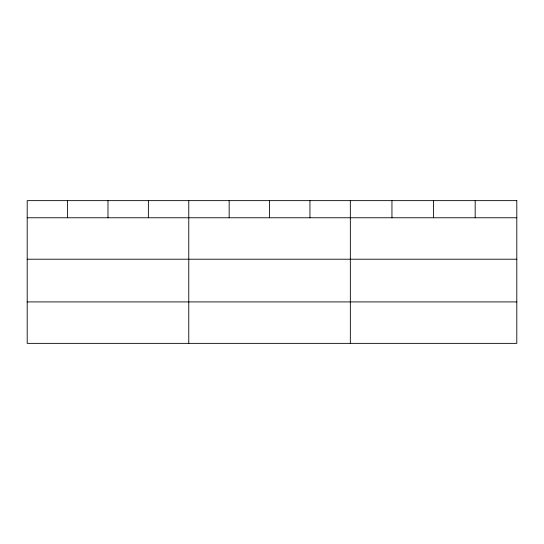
<?xml version="1.0" encoding="UTF-8"?>
<svg xmlns="http://www.w3.org/2000/svg" width="544" height="544" viewBox="0 0 544 544"><rect width="100%" height="100%" fill="white"/><g stroke="black" fill="none" stroke-linecap="round" stroke-linejoin="round"><path stroke-width="0.82" d="M27.2 217.77L516.8 217.77M27.2 259.216L516.8 259.216M27.2 301.913L516.8 301.913M475.184 200.641L475.184 217.77M433.568 200.641L433.568 217.77M391.952 200.641L391.952 217.77M350.336 200.641L350.336 343.359M309.944 200.641L309.944 217.77M269.552 200.641L269.552 217.77M229.16 200.641L229.16 217.77M188.768 200.641L188.768 343.359M148.376 200.641L148.376 217.77M107.984 200.641L107.984 217.77M67.592 200.641L67.592 217.77M516.8 200.641L27.2 200.641L27.2 343.359L516.8 343.359L516.8 200.641"/></g></svg>
